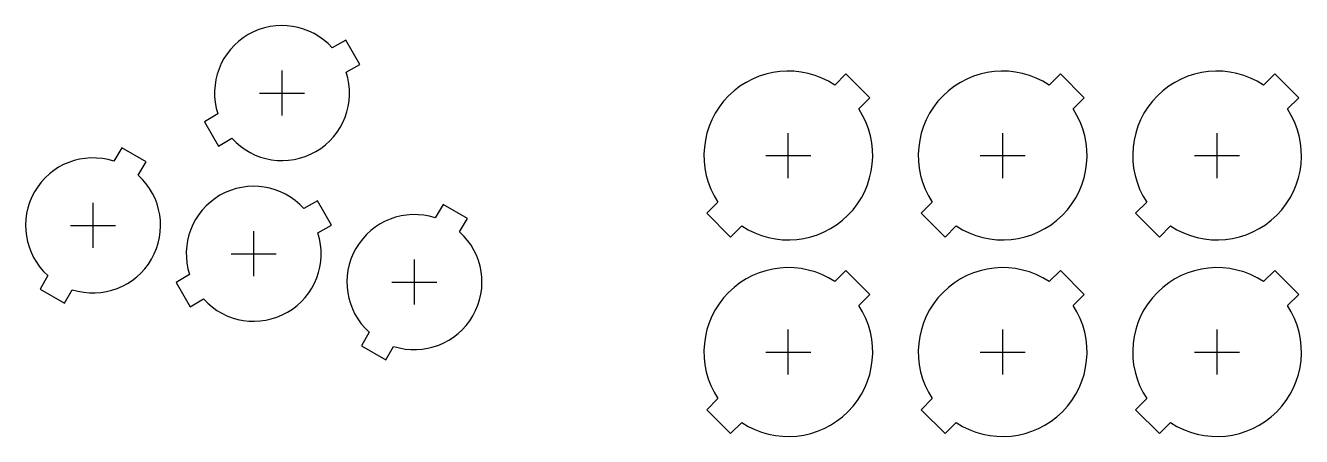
# Model space of a CAD drawing. Header units: millimetres. Extents: x -41 to 186, y -32 to 41.
import ezdxf

# ---------------------------------------------------------------- set-up
doc = ezdxf.new("R2010")
doc.units = ezdxf.units.MM
for name, color, linetype in [('BUTTONS_24', 1, 'Continuous'), ('BUTTONS_30', 5, 'Continuous'), ('REFERENCE', 8, 'Continuous')]:
    doc.layers.add(name, color=color, linetype=linetype)

msp = doc.modelspace()

# ---------------------------------------------------------------- linework, layer by layer
at = {"layer": 'BUTTONS_24'}
for points in [[(13.95, 36.59, 0.809427), (-6.38, 24.86), (-8.77, 23.47), (-6.27, 19.14), (-3.88, 20.53, 0.809427), (16.45, 32.26), (18.84, 33.64), (16.34, 37.97)], [(-24.86, 16.45, 0.809427), (-36.59, -3.88), (-37.97, -6.27), (-33.64, -8.77), (-32.26, -6.38, 0.809427), (-20.53, 13.95), (-19.14, 16.34), (-23.47, 18.84)], [(8.91, 8.03, 0.809427), (-11.41, -3.7), (-13.81, -5.08), (-11.31, -9.42), (-8.91, -8.03, 0.809427), (11.41, 3.7), (13.81, 5.08), (11.31, 9.42)], [(32.26, 6.38, 0.809427), (20.53, -13.95), (19.14, -16.34), (23.47, -18.84), (24.86, -16.45, 0.809427), (36.59, 3.88), (37.97, 6.27), (33.64, 8.77)]]:
    msp.add_lwpolyline(points, format="xyb", close=True, dxfattribs=at)
at = {"layer": 'BUTTONS_30'}
for points in [[(103.27, 29.98, 0.816497), (82.49, 9.19), (80.5, 7.21), (84.75, 2.97), (86.73, 4.95, 0.816497), (107.51, 25.73), (109.5, 27.72), (105.25, 31.96)], [(141.37, 29.98, 0.816497), (120.59, 9.19), (118.6, 7.21), (122.85, 2.97), (124.83, 4.95, 0.816497), (145.61, 25.73), (147.6, 27.72), (143.35, 31.96)], [(179.47, 29.98, 0.816497), (158.69, 9.19), (156.7, 7.21), (160.95, 2.97), (162.93, 4.95, 0.816497), (183.71, 25.73), (185.7, 27.72), (181.45, 31.96)], [(103.27, -4.95, 0.816497), (82.49, -25.73), (80.5, -27.72), (84.75, -31.96), (86.73, -29.98, 0.816497), (107.51, -9.19), (109.5, -7.21), (105.25, -2.97)], [(141.37, -4.95, 0.816497), (120.59, -25.73), (118.6, -27.72), (122.85, -31.96), (124.83, -29.98, 0.816497), (145.61, -9.19), (147.6, -7.21), (143.35, -2.97)], [(179.47, -4.95, 0.816497), (158.69, -25.73), (156.7, -27.72), (160.95, -31.96), (162.93, -29.98, 0.816497), (183.71, -9.19), (185.7, -7.21), (181.45, -2.97)]]:
    msp.add_lwpolyline(points, format="xyb", close=True, dxfattribs=at)
at = {"layer": 'REFERENCE'}
for p, q in [((5.04, 24.56), (5.04, 32.56)), ((1.04, 28.56), (9.04, 28.56)), ((95, 13.46), (95, 21.46)), ((133.1, 13.46), (133.1, 21.46)), ((171.2, 13.46), (171.2, 21.46)), ((91, 17.46), (99, 17.46)), ((129.1, 17.46), (137.1, 17.46)), ((167.2, 17.46), (175.2, 17.46)), ((-28.56, 1.04), (-28.56, 9.04)), ((-32.56, 5.04), (-24.56, 5.04)), ((0, -4), (0, 4)), ((-4, 0), (4, 0)), ((28.56, -9.04), (28.56, -1.04)), ((24.56, -5.04), (32.56, -5.04)), ((95, -21.46), (95, -13.46)), ((133.1, -21.46), (133.1, -13.46)), ((171.2, -21.46), (171.2, -13.46)), ((91, -17.46), (99, -17.46)), ((129.1, -17.46), (137.1, -17.46)), ((167.2, -17.46), (175.2, -17.46))]:
    msp.add_line(p, q, dxfattribs=at)

doc.saveas('drawing.dxf')
